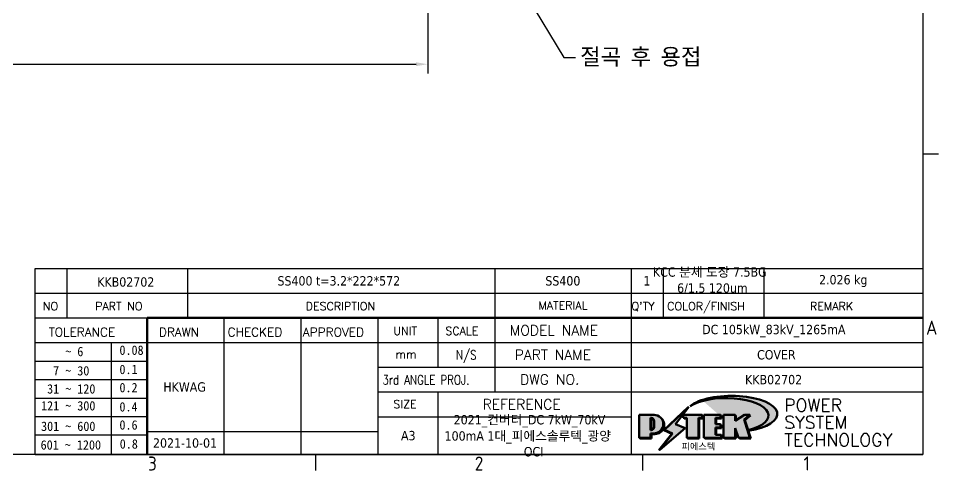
# Model space of a CAD drawing. Header units: millimetres. Extents: x 0 to 840, y 0 to 594.
# Drawn here: x 432.9 to 826.8, y 13.1 to 206.5 of the extents above; entities that cross this region are included whole.
import ezdxf
from ezdxf.enums import TextEntityAlignment as Align

# ---------------------------------------------------------------- set-up
doc = ezdxf.new("R2010")
doc.units = ezdxf.units.MM
doc.header["$LTSCALE"] = 2
doc.layers.get('0').update_dxf_attribs({"color": 3, "lineweight": 25})
for name, color, linetype, lineweight in [('경계(ISO)', 7, 'Continuous', 25), ('기호(ISO)', 5, 'Continuous', 25), ('제목(ISO)', 5, 'Continuous', 50), ('치수(ISO)', 2, 'Continuous', 25), ('해치(ISO)', 7, 'Continuous', 18)]:
    doc.layers.add(name, color=color, linetype=linetype, lineweight=lineweight)
doc.styles.add('HAN_291', font='')
doc.styles.add('HAN_370', font='', dxfattribs={"width": 2})
doc.styles.add('RC_284', font='ROMANC.shx')
doc.styles.add('RC_287', font='ROMANC.shx')
doc.styles.add('RC_292', font='ROMANC.shx')
doc.styles.add('ROMANT_294', font='romant.shx')
doc.styles.add('문자 텍스트_M2B', font='isocp.shx')
doc.styles.add('치수 텍스트_PSTEK_POSCO', font='isocp.shx')
doc.styles.add('텍스트 스타일198', font='tahoma.ttf')
doc.styles.add('텍스트 스타일333', font='ROMANC.shx', dxfattribs={"width": 0.800000011920929})
doc.styles.get('HAN_291').set_extended_font_data('GulimChe')
doc.styles.get('HAN_370').set_extended_font_data('GulimChe')
doc.dimstyles.new('치수_PSTEK_POSCO', dxfattribs={"dimscale": 2, "dimtxt": 3.5, "dimasz": 2.5, "dimexe": 2, "dimexo": 2.5, "dimgap": 1, "dimtad": 1, "dimrnd": 1e-08, "dimdsep": 46, "dimtxsty": '치수 텍스트_PSTEK_POSCO', "dimcen": 0.09, "dimdle": 10, "dimclrd": 7, "dimclre": 7, "dimclrt": 2, "dimadec": 1, "dimazin": 2, "dimtfac": 1, "dimtmove": 0, "dimatfit": 3, "dimfxl": 0, "dimtolj": 1, "dimlwd": -1, "dimlwe": -1, "dimarcsym": 0})
doc.dimstyles.new('치수_PSTEK_POSCO$7', dxfattribs={"dimscale": 2, "dimtxt": 3.5, "dimasz": 2.5, "dimexe": 2, "dimexo": 2.5, "dimgap": 1, "dimtad": 1, "dimrnd": 1e-08, "dimdsep": 46, "dimtxsty": '치수 텍스트_PSTEK_POSCO', "dimcen": 0.09, "dimdle": 10, "dimclrd": 7, "dimclre": 7, "dimclrt": 2, "dimadec": 1, "dimazin": 2, "dimtfac": 1, "dimtmove": 0, "dimatfit": 3, "dimfxl": 0, "dimtolj": 1, "dimlwd": -1, "dimlwe": -1, "dimarcsym": 0})

# ---------------------------------------------------------------- blocks, each defined once
blk = doc.blocks.new('경계 Default Border')
at = {"layer": '경계(ISO)'}
for p, q in [((410, 74.25000190734863), (413.4000015258789, 74.25000190734863)), ((280, 10), (280, 6.599999666213989)), ((350, 10), (350, 6.599999666213989))]:
    blk.add_line(p, q, dxfattribs=at)
at = {"layer": '경계(ISO)', "flags": 128}
blk.add_lwpolyline([(10, 10), (10, 287.0000076293945), (410, 287.0000076293945), (410, 10), (10, 10)], dxfattribs=at)
at = {"layer": '경계(ISO)', "color": 2, "char_height": 3.00000011920929, "attachment_point": 7, "style": '문자 텍스트_M2B'}
for s, insert in [('A', (410.7144008173592, 35.61784856929444)), ('3', (244.1685395229535, 6.57139439638704)), ('2', (314.127739416884, 6.57139439638704)), ('1', (384.4860661041481, 6.59999988079071))]:
    blk.add_mtext(s, dxfattribs=dict(at, insert=insert))
blk = doc.blocks.new('제목 블록 PSTEK')
for color, points in [(252, [(317.2195697678507, 17.0593801673321), (322.0326348870767, 21.62682475217465), (322.2781991042243, 21.94392121864296), (317.0471853425802, 16.97985676345368), (318.7512090904202, 16.1899260703855), (316.0018030350395, 12.71868385740789), (316.3356552234328, 13.00206718743325), (318.9235935156908, 16.2694494742633)]), (5, [(321.6183518841322, 17.4193704504104), (319.5281351041078, 18.24969419629727), (322.4505835294948, 22.02344462252142), (317.2195697678507, 17.0593801673321), (318.9235935156908, 16.2694494742633), (316.1741874603099, 12.79820726128571)]), (1, [(324.4839107253602, 19.60711530335299), (325.2419748254881, 19.60711530335299), (325.2419748254881, 20.25857663940324), (321.2266040451076, 20.25857663940324), (321.2266040451076, 19.60711530335299), (321.9846681452406, 19.60711530335299), (321.9846681452406, 15.3430047401139), (324.4839107253602, 15.3430047401139)]), (252, [(324.6615819988275, 19.45905590879572), (325.4196460989604, 19.45905590879572), (325.4196460989604, 20.11051724484596), (325.2419748254881, 20.11051724484596), (325.2419748254881, 19.60711530335299), (324.4839107253602, 19.60711530335299), (324.4839107253602, 15.3430047401139), (322.1623394187076, 15.3430047401139), (322.1623394187076, 15.19494534555726), (324.6615819988275, 15.19494534555726)]), (1, [(329.2277337269622, 20.25857663940324), (325.65654113025, 20.25857663940324), (325.65654113025, 15.3430047401139), (329.3580259941756, 15.3430047401139), (329.3580259941756, 15.9944660761648), (328.1137701654877, 15.9944660761648), (328.1137701654877, 17.56360607323003), (329.2277337269622, 17.56360607323003), (329.2277337269622, 18.25543873810179), (328.1137701654877, 18.25543873810179), (328.1137701654877, 19.60711530335299), (329.2277337269622, 19.60711530335299)]), (252, [(328.2914414389548, 19.45905590879572), (329.4054050004294, 19.45905590879572), (329.4054050004294, 20.11051724484596), (329.2277337269622, 20.11051724484596), (329.2277337269622, 19.60711530335299), (328.1137701654877, 19.60711530335299), (328.1137701654877, 18.25543873810179), (328.2914414389548, 18.25543873810179)]), (1, [(332.3312149849806, 20.25857663940324), (329.8592894925411, 20.25857663940324), (329.8592894925411, 15.3430047401139), (332.3312149849806, 15.3430047401139), (332.3312149849806, 17.4318630164523), (333.0701931098801, 15.3430047401139), (335.4855464857051, 15.3430047401139), (334.2514536401189, 19.30614745124769), (335.4379594596742, 20.25857663940324), (334.3071782107978, 20.25857663940324), (332.3312149849806, 18.99741471888304)]), (252, [(332.5088862584528, 20.1105172448466), (332.3312149849806, 20.1105172448466), (332.3312149849806, 18.99741471888368), (332.5088862584528, 19.11081371413894)]), (252, [(335.6156307331414, 20.11051724484596), (335.2535118015555, 20.11051724484596), (334.2514536401189, 19.30614745124769), (335.4855464857051, 15.3430047401139), (333.1954852176545, 15.3430047401139), (333.2478643833523, 15.19494534555726), (335.6632177591723, 15.19494534555726), (334.4291249135862, 19.15808805669106)]), (252, [(321.9846681452406, 19.60711530335299), (321.4042753185749, 19.60711530335299), (321.4042753185749, 19.45905590879572), (321.9846681452406, 19.45905590879572)]), (252, [(328.2914414389548, 17.41554667867274), (329.4054050004294, 17.41554667867274), (329.4054050004294, 18.10737934354514), (329.2277337269622, 18.10737934354514), (329.2277337269622, 17.56360607323003), (328.1137701654877, 17.56360607323003), (328.1137701654877, 15.9944660761648), (328.2914414389548, 15.9944660761648)]), (252, [(329.5356972676428, 15.8464066816075), (329.3580259941756, 15.8464066816075), (329.3580259941756, 15.3430047401139), (325.8342124037171, 15.3430047401139), (325.8342124037171, 15.19494534555726), (329.5356972676428, 15.19494534555726)]), (252, [(332.5088862584528, 16.92964231796647), (332.3312149849806, 17.43186301645164), (332.3312149849806, 15.3430047401139), (330.0369607660135, 15.3430047401139), (330.0369607660135, 15.19494534555726), (332.5088862584528, 15.19494534555726)])]:
    blk.add_hatch(color=color).paths.add_polyline_path(points)
h = blk.add_hatch(color=1)
edge = h.paths.add_edge_path(flags=0)
edge.add_line((314.2242174273352, 19.60711530335299), (314.2242174273352, 17.00126995915134))
edge.add_line((314.2242174273352, 17.00126995915134), (314.3485873187598, 17.00126995915134))
edge.add_arc((314.3485873187598, 17.6527312952023), 0.6514613360509371, 270, 360)
edge.add_line((315.0000486548106, 17.6527312952023), (315.0000486548106, 18.95565396730211))
edge.add_arc((314.3485873187598, 18.95565396730212), 0.6514613360508712, 0, 90)
edge.add_line((314.3485873187598, 19.60711530335299), (314.2242174273352, 19.60711530335299))
edge = h.paths.add_edge_path()
edge.add_arc((314.9847713324306, 18.28938669179658), 1.969189947606664, 269.9999999999959, 450)
edge.add_line((314.9847713324306, 20.25857663940318), (311.7664314776902, 20.25857663940324))
edge.add_line((311.7664314776902, 20.25857663940324), (311.7664314776902, 15.3430047401139))
edge.add_line((311.7664314776902, 15.3430047401139), (314.2242174273352, 15.3430047401139))
edge.add_line((314.2242174273352, 15.3430047401139), (314.2242174273352, 16.32019674418991))
edge.add_line((314.2242174273352, 16.32019674418991), (314.9847713324307, 16.32019674418991))
h = blk.add_hatch(color=252)
edge = h.paths.add_edge_path()
edge.add_arc((314.9847713324309, 18.28938669179657), 1.969189947606666, 270, 406.8278729790604)
edge.add_arc((315.1624426058984, 18.1413272972396), 1.969189947606962, -90, 53.560984836317004, ccw=False)
edge.add_line((315.1624426058984, 16.17213734963263), (314.4018887008024, 16.17213734963263))
edge.add_line((314.4018887008024, 16.17213734963263), (314.4018887008024, 15.19494534555726))
edge.add_line((314.4018887008024, 15.19494534555726), (311.9441027511573, 15.19494534555726))
edge.add_line((311.9441027511573, 15.19494534555726), (311.9441027511573, 15.3430047401139))
edge.add_line((311.9441027511573, 15.3430047401139), (314.2242174273352, 15.3430047401139))
edge.add_line((314.2242174273352, 15.3430047401139), (314.2242174273352, 16.32019674418991))
edge.add_line((314.2242174273352, 16.32019674418991), (314.9847713324309, 16.32019674418991))
h = blk.add_hatch(color=252)
edge = h.paths.add_edge_path()
edge.add_line((314.4018887008024, 19.45905590879572), (314.5262585922315, 19.45905590879572))
edge.add_arc((314.5262585922314, 18.80759457274939), 0.6514613360463194, 60.4189348879147, 90.00000000000318, ccw=False)
edge.add_arc((314.3485873187602, 18.95565396730057), 0.6514613360524251, 39.96992292766206, 90.00000000009999)
edge.add_line((314.3485873187591, 19.60711530335307), (314.2242174273352, 19.60711530335298))
edge.add_line((314.2242174273352, 19.60711530335299), (314.2242174273352, 17.00126995915134))
edge.add_line((314.2242174273352, 17.00126995915134), (314.3485873187591, 17.00126995915134))
edge.add_arc((314.3485873187568, 17.652731295233), 0.6514613360816299, 270.0000000002, 274.6930825552478)
edge.add_line((314.4018887008024, 17.0034541317032), (314.4018887008024, 19.45905590879572))
at = {"layer": '해치(ISO)', "true_color": 0x27d1fc}
h = blk.add_hatch(color=140, dxfattribs=at)
edge = h.paths.add_edge_path()
edge.add_ellipse((330.3660919371412, 20.15576403068321), major_axis=(9.100907360794343, 0), ratio=0.4069904968023172, start_angle=301.3098473703837, end_angle=507.7436900681698)
edge.add_ellipse((331.5340919371412, 20.4634168429492), major_axis=(-9.82350664112931, 0), ratio=0.3942600559756514, start_angle=111.51207141178469, end_angle=334.47025347086895, ccw=False)
edge.add_line((335.1363447531188, 16.8601935978785), (335.0955236905705, 16.99119398620872))
at = {"color": 180}
for p, q in [((182.475792979055, 11.79100474011392), (182.4757929790549, 51.56524660363496)), ((182.4757929790549, 51.56524660363496), (372.4757929537551, 51.56524660363496)), ((189.2651435055721, 51.56524660363496), (189.2651435055722, 41.00524660363494)), ((215.2152739891528, 41.00524660363494), (215.2152739891528, 51.56524660363496)), ((280.8758854511282, 51.56524660363496), (280.8758854511282, 41.00524660363494)), ((310.0881549537552, 51.56524660363496), (310.0881549537553, 41.00524660363494)), ((316.9044520275131, 51.56524660363496), (316.9044520275127, 41.00524660363494)), ((338.4566026226726, 51.56524660363496), (338.4566026226727, 41.00524660363494)), ((372.4757929537551, 51.56524660363496), (372.4757929537551, 11.79100474011389)), ((182.475792979055, 46.2852466036349), (372.4757929537551, 46.28524660363492)), ((182.475792979055, 41.00524660363493), (206.451475290024, 41.00524660363493)), ((222.9401812389276, 11.79100474011392), (222.9401812389276, 41.00524660363494)), ((239.4288871878316, 11.79100474011392), (239.4288871878316, 41.00524660363494)), ((255.9175931367356, 11.79100474011392), (255.9175931367356, 41.00524660363494)), ((268.6918866058747, 41.00524660363494), (268.6918866058747, 30.44524660363498)), ((280.8758854511282, 41.00524660363494), (280.8758854511282, 25.16524660363502)), ((310.088154953755, 41.00524660363494), (310.088154953755, 11.79100474011392)), ((182.475792979055, 35.72524660363497), (206.451475290024, 35.72524660363497)), ((198.8621818849491, 12.02524660363491), (198.8621818849491, 35.72524660363497)), ((206.451475290024, 35.72524660363497), (372.4757929537551, 35.72524660363497)), ((182.475792979055, 31.77524660363492), (206.451475290024, 31.77524660363492)), ((255.917593136736, 30.44524660363498), (372.4757929537552, 30.44524660363501)), ((182.475792979055, 27.82524660363487), (206.451475290024, 27.82524660363487)), ((182.475792979055, 23.87524660363505), (206.451475290024, 23.87524660363505)), ((255.9175931367359, 25.16524660363502), (372.4757929537552, 25.165246603635)), ((268.6918866058744, 25.16524660363502), (268.6918866058744, 11.79100474011392)), ((182.475792979055, 19.92524660363478), (206.451475290024, 19.92524660363478)), ((255.9175931367359, 19.88524660363481), (310.0881549537553, 19.88524660363481)), ((182.475792979055, 15.97524660363496), (206.451475290024, 15.97524660363496)), ((206.451475290024, 16.74100474011396), (255.9175931367359, 16.74100474011396)), ((182.475792979055, 11.79100474011392), (372.4757929537551, 11.79100474011389))]:
    blk.add_line(p, q, dxfattribs=at)
at = {"color": 7, "lineweight": 50}
for p, q in [((206.4514752900237, 11.79100474011392), (206.4514752900237, 41.00524660363494)), ((206.451475290024, 41.00524660363494), (372.4757929537551, 41.00524660363496))]:
    blk.add_line(p, q, dxfattribs=at)
at = {"color": 7}
for p, q in [((322.2781991042243, 21.94392121864296), (317.0471853425802, 16.97985676345368)), ((322.4505835294948, 22.02344462252142), (317.2195697678507, 17.0593801673321)), ((319.5281351041078, 18.24969419629727), (322.4505835294948, 22.02344462252142)), ((322.0326348870767, 21.62682475217465), (322.2781991042243, 21.94392121864296)), ((311.7664314776902, 20.25900474011391), (311.7664314776902, 15.34300474011391)), ((314.9847713324309, 20.25857663940324), (311.7664314776902, 20.25857663940324)), ((314.9847713324309, 20.25857663940324), (311.7664314776902, 20.25857663940324)), ((311.7664314776902, 20.25857663940324), (311.7664314776902, 15.3430047401139)), ((317.2195697678507, 17.0593801673321), (322.0326348870767, 21.62682475217465)), ((325.2419748254881, 20.25857663940324), (321.2266040451076, 20.25857663940324)), ((321.2266040451076, 20.25857663940324), (321.2266040451076, 19.60711530335299)), ((325.2419748254881, 20.25857663940324), (321.2266040451076, 20.25857663940324)), ((321.2266040451076, 20.25857663940324), (321.2266040451076, 19.60711530335299)), ((325.2419748254881, 19.60711530335299), (325.2419748254881, 20.25857663940324)), ((325.2419748254881, 19.60711530335299), (325.2419748254881, 20.25857663940324)), ((325.4196460989604, 20.11051724484596), (325.2419748254881, 20.11051724484596)), ((325.2419748254881, 20.11051724484596), (325.2419748254881, 19.60711530335299)), ((325.4196460989604, 19.45905590879572), (325.4196460989604, 20.11051724484596)), ((329.2277337269622, 20.25857663940324), (325.65654113025, 20.25857663940324)), ((325.65654113025, 20.25857663940324), (325.65654113025, 15.3430047401139)), ((325.65654113025, 20.25857663940324), (325.65654113025, 15.3430047401139)), ((329.2277337269622, 20.25857663940324), (325.65654113025, 20.25857663940324)), ((329.2277337269622, 19.60711530335299), (329.2277337269622, 20.25857663940324)), ((329.2277337269622, 19.60711530335299), (329.2277337269622, 20.25857663940324)), ((329.4054050004294, 20.11051724484596), (329.2277337269622, 20.11051724484596)), ((329.2277337269622, 20.11051724484596), (329.2277337269622, 19.60711530335299)), ((329.4054050004294, 19.45905590879572), (329.4054050004294, 20.11051724484596)), ((332.3312149849806, 20.25857663940324), (329.8592894925411, 20.25857663940324)), ((329.8592894925411, 20.25857663940324), (329.8592894925411, 15.3430047401139)), ((329.8592894925411, 20.25857663940324), (329.8592894925411, 15.3430047401139)), ((332.3312149849806, 20.25857663940324), (329.8592894925411, 20.25857663940324)), ((334.3071782107978, 20.25857663940324), (332.3312149849806, 18.99741471888304)), ((332.3312149849806, 18.99741471888304), (332.3312149849806, 20.25857663940324)), ((334.3071782107978, 20.25857663940324), (332.3312149849806, 18.99741471888304)), ((332.3312149849806, 18.99741471888304), (332.3312149849806, 20.25857663940324)), ((332.5088862584528, 20.1105172448466), (332.3312149849806, 20.1105172448466)), ((332.3312149849806, 20.1105172448466), (332.3312149849806, 18.99741471888368)), ((332.5088862584528, 19.11081371413894), (332.5088862584528, 20.1105172448466)), ((334.2514536401189, 19.30614745124769), (335.4379594596742, 20.25857663940324)), ((334.2514536401189, 19.30614745124769), (335.4379594596742, 20.25857663940324)), ((335.2535118015555, 20.11051724484596), (334.2514536401189, 19.30614745124769)), ((335.4379594596742, 20.25857663940324), (334.3071782107978, 20.25857663940324)), ((335.4379594596742, 20.25857663940324), (334.3071782107978, 20.25857663940324)), ((334.4291249135862, 19.15808805669104), (335.6156307331414, 20.11051724484596)), ((335.6156307331414, 20.11051724484596), (335.2535118015555, 20.11051724484596)), ((314.2242174273352, 17.00126995915134), (314.2242174273352, 19.60711530335299)), ((314.2242174273352, 19.60711530335299), (314.3485873187591, 19.60711530335299)), ((314.3485873187591, 19.60711530335299), (314.2242174273352, 19.60711530335299)), ((314.2242174273352, 19.60711530335299), (314.2242174273352, 17.00126995915134)), ((314.2242174273352, 17.00126995915134), (314.2242174273352, 19.60711530335299)), ((314.2242174273352, 19.60711530335299), (314.3485873187591, 19.60711530335299)), ((314.4018887008024, 19.45905590879572), (314.5262585922314, 19.45905590879572)), ((314.4018887008024, 17.0034541317032), (314.4018887008024, 19.45905590879572)), ((315.0000486548106, 18.95565396730275), (315.0000486548106, 17.65273129520161)), ((315.0000486548106, 18.95565396730275), (315.0000486548106, 17.65273129520161)), ((321.6183518841322, 17.4193704504104), (319.5281351041078, 18.24969419629727)), ((321.2266040451076, 19.60711530335299), (321.9846681452406, 19.60711530335299)), ((321.2266040451076, 19.60711530335299), (321.9846681452406, 19.60711530335299)), ((321.4042753185749, 19.60711530335299), (321.4042753185749, 19.45905590879572)), ((321.9846681452406, 19.60711530335299), (321.4042753185749, 19.60711530335299)), ((321.4042753185749, 19.45905590879572), (321.9846681452406, 19.45905590879572)), ((321.9846681452406, 19.60711530335299), (321.9846681452406, 15.3430047401139)), ((321.9846681452406, 19.45905590879572), (321.9846681452406, 19.60711530335299)), ((321.9846681452406, 19.60711530335299), (321.9846681452406, 15.3430047401139)), ((324.4839107253602, 19.60711530335299), (325.2419748254881, 19.60711530335299)), ((324.4839107253602, 15.3430047401139), (324.4839107253602, 19.60711530335299)), ((325.2419748254881, 19.60711530335299), (324.4839107253602, 19.60711530335299)), ((324.4839107253602, 19.60711530335299), (324.4839107253602, 15.3430047401139)), ((324.4839107253602, 19.60711530335299), (325.2419748254881, 19.60711530335299)), ((324.4839107253602, 15.3430047401139), (324.4839107253602, 19.60711530335299)), ((324.6615819988275, 19.45905590879572), (325.4196460989604, 19.45905590879572)), ((324.6615819988275, 15.19494534555726), (324.6615819988275, 19.45905590879572)), ((328.1137701654877, 18.25543873810179), (328.1137701654877, 19.60711530335299)), ((328.1137701654877, 19.60711530335299), (329.2277337269622, 19.60711530335299)), ((329.2277337269622, 19.60711530335299), (328.1137701654877, 19.60711530335299)), ((328.1137701654877, 19.60711530335299), (328.1137701654877, 18.25543873810179)), ((328.1137701654877, 18.25543873810179), (328.1137701654877, 19.60711530335299)), ((328.1137701654877, 19.60711530335299), (329.2277337269622, 19.60711530335299)), ((329.2277337269622, 18.25543873810179), (328.1137701654877, 18.25543873810179)), ((328.1137701654877, 18.25543873810179), (328.2914414389548, 18.25543873810179)), ((329.2277337269622, 18.25543873810179), (328.1137701654877, 18.25543873810179)), ((328.2914414389548, 18.25543873810179), (328.2914414389548, 19.45905590879572)), ((328.2914414389548, 19.45905590879572), (329.4054050004294, 19.45905590879572)), ((329.2277337269622, 17.56360607323003), (329.2277337269622, 18.25543873810179)), ((329.2277337269622, 17.56360607323003), (329.2277337269622, 18.25543873810179)), ((329.4054050004294, 18.10737934354514), (329.2277337269622, 18.10737934354514)), ((329.2277337269622, 18.10737934354514), (329.2277337269622, 17.56360607323003)), ((329.4054050004294, 17.41554667867274), (329.4054050004294, 18.10737934354514)), ((332.3312149849806, 18.99741471888368), (332.5088862584528, 19.11081371413894)), ((335.4855464857051, 15.3430047401139), (334.2514536401189, 19.30614745124769)), ((334.2514536401189, 19.30614745124769), (335.4855464857051, 15.3430047401139)), ((335.4855464857051, 15.3430047401139), (334.2514536401189, 19.30614745124769)), ((335.6632177591723, 15.19494534555726), (334.4291249135862, 19.15808805669104)), ((314.3485873187591, 17.00126995915134), (314.2242174273352, 17.00126995915134)), ((314.2242174273352, 17.00126995915134), (314.3485873187591, 17.00126995915134)), ((314.3485873187591, 17.00126995915134), (314.2242174273352, 17.00126995915134)), ((314.2242174273352, 16.32019674418991), (314.9847713324309, 16.32019674418991)), ((314.2242174273352, 15.3430047401139), (314.2242174273352, 16.32019674418991)), ((314.9847713324309, 16.32019674418991), (314.2242174273352, 16.32019674418991)), ((314.2242174273352, 16.32019674418991), (314.2242174273352, 15.3430047401139)), ((314.2242174273352, 16.32019674418991), (314.9847713324309, 16.32019674418991)), ((314.2242174273352, 15.3430047401139), (314.2242174273352, 16.32019674418991)), ((314.4018887008024, 16.17213734963263), (315.162442605898, 16.17213734963263)), ((314.4018887008024, 15.19494534555726), (314.4018887008024, 16.17213734963263)), ((318.7512090904202, 16.1899260703855), (316.0018030350395, 12.71868385740789)), ((316.1741874603099, 12.79820726128571), (321.6183518841322, 17.4193704504104)), ((318.9235935156908, 16.2694494742633), (316.1741874603099, 12.79820726128571)), ((316.3356552234328, 13.00206718743325), (318.9235935156908, 16.2694494742633)), ((317.0471853425802, 16.97985676345368), (318.7512090904202, 16.1899260703855)), ((318.9235935156908, 16.2694494742633), (317.2195697678507, 17.0593801673321)), ((317.2195697678507, 17.0593801673321), (318.9235935156908, 16.2694494742633)), ((328.1137701654877, 17.56360607323003), (329.2277337269622, 17.56360607323003)), ((328.1137701654877, 15.9944660761648), (328.1137701654877, 17.56360607323003)), ((329.2277337269622, 17.56360607323003), (328.1137701654877, 17.56360607323003)), ((328.1137701654877, 17.56360607323003), (328.1137701654877, 15.9944660761648)), ((328.1137701654877, 17.56360607323003), (329.2277337269622, 17.56360607323003)), ((328.1137701654877, 15.9944660761648), (328.1137701654877, 17.56360607323003)), ((329.3580259941756, 15.9944660761648), (328.1137701654877, 15.9944660761648)), ((328.1137701654877, 15.9944660761648), (328.2914414389548, 15.9944660761648)), ((329.3580259941756, 15.9944660761648), (328.1137701654877, 15.9944660761648)), ((328.2914414389548, 15.9944660761648), (328.2914414389548, 17.41554667867274)), ((328.2914414389548, 17.41554667867274), (329.4054050004294, 17.41554667867274)), ((329.3580259941756, 15.3430047401139), (329.3580259941756, 15.9944660761648)), ((329.3580259941756, 15.3430047401139), (329.3580259941756, 15.9944660761648)), ((329.5356972676428, 15.8464066816075), (329.3580259941756, 15.8464066816075)), ((329.3580259941756, 15.8464066816075), (329.3580259941756, 15.3430047401139)), ((329.5356972676428, 15.19494534555726), (329.5356972676428, 15.8464066816075)), ((332.3312149849806, 17.4318630164523), (333.0701931098801, 15.3430047401139)), ((332.3312149849806, 15.3430047401139), (332.3312149849806, 17.4318630164523)), ((332.5088862584528, 16.92964231796647), (332.3312149849806, 17.43186301645164)), ((332.3312149849806, 17.43186301645164), (332.3312149849806, 15.3430047401139)), ((332.3312149849806, 17.4318630164523), (333.0701931098801, 15.3430047401139)), ((332.3312149849806, 15.3430047401139), (332.3312149849806, 17.4318630164523)), ((332.5088862584528, 15.19494534555726), (332.5088862584528, 16.92964231796647)), ((345.0447381189468, 17.50375595811051), (344.9867755289346, 17.689895936919)), ((311.7664314776902, 15.3430047401139), (314.2242174273352, 15.3430047401139)), ((311.7664314776902, 15.3430047401139), (314.2242174273352, 15.3430047401139)), ((314.2242174273352, 15.3430047401139), (311.9441027511573, 15.3430047401139)), ((311.9441027511573, 15.3430047401139), (311.9441027511573, 15.19494534555726)), ((311.9441027511573, 15.19494534555726), (314.4018887008024, 15.19494534555726)), ((321.9846681452406, 15.3430047401139), (324.4839107253602, 15.3430047401139)), ((321.9846681452406, 15.3430047401139), (324.4839107253602, 15.3430047401139)), ((324.4839107253602, 15.3430047401139), (322.1623394187076, 15.3430047401139)), ((322.1623394187076, 15.3430047401139), (322.1623394187076, 15.19494534555726)), ((322.1623394187076, 15.19494534555726), (324.6615819988275, 15.19494534555726)), ((325.65654113025, 15.3430047401139), (329.3580259941756, 15.3430047401139)), ((325.65654113025, 15.3430047401139), (329.3580259941756, 15.3430047401139)), ((329.3580259941756, 15.3430047401139), (325.8342124037171, 15.3430047401139)), ((325.8342124037171, 15.3430047401139), (325.8342124037171, 15.19494534555726)), ((325.8342124037171, 15.19494534555726), (329.5356972676428, 15.19494534555726)), ((329.8592894925411, 15.3430047401139), (332.3312149849806, 15.3430047401139)), ((329.8592894925411, 15.3430047401139), (332.3312149849806, 15.3430047401139)), ((332.3312149849806, 15.3430047401139), (330.0369607660135, 15.3430047401139)), ((330.0369607660135, 15.3430047401139), (330.0369607660135, 15.19494534555726)), ((330.0369607660135, 15.19494534555726), (332.5088862584528, 15.19494534555726)), ((333.0701931098801, 15.3430047401139), (335.4855464857051, 15.3430047401139)), ((333.0701931098801, 15.3430047401139), (335.4855464857051, 15.3430047401139)), ((335.4855464857051, 15.3430047401139), (333.1954852176545, 15.3430047401139)), ((333.1954852176545, 15.3430047401139), (333.2478643833523, 15.19494534555726)), ((333.2478643833523, 15.19494534555726), (335.6632177591723, 15.19494534555726)), ((316.0018030350395, 12.71868385740789), (316.3356552234328, 13.00206718743325))]:
    blk.add_line(p, q, dxfattribs=at)
at = {"color": 5}
for p, q in [((322.4505835294948, 22.02344462252142), (317.2195697678507, 17.0593801673321)), ((319.5281351041078, 18.24969419629727), (322.4505835294948, 22.02344462252142)), ((321.6183518841322, 17.4193704504104), (319.5281351041078, 18.24969419629727)), ((316.1741874603099, 12.79820726128571), (321.6183518841322, 17.4193704504104)), ((318.9235935156908, 16.2694494742633), (316.1741874603099, 12.79820726128571)), ((317.2195697678507, 17.0593801673321), (318.9235935156908, 16.2694494742633))]:
    blk.add_line(p, q, dxfattribs=at)
at = {"color": 1}
for p, q in [((314.9847713324309, 20.25857663940324), (311.7664314776902, 20.25857663940324)), ((311.7664314776902, 20.25857663940324), (311.7664314776902, 15.3430047401139)), ((325.2419748254881, 20.25857663940324), (321.2266040451076, 20.25857663940324)), ((321.2266040451076, 20.25857663940324), (321.2266040451076, 19.60711530335299)), ((325.2419748254881, 19.60711530335299), (325.2419748254881, 20.25857663940324)), ((329.2277337269622, 20.25857663940324), (325.65654113025, 20.25857663940324)), ((325.65654113025, 20.25857663940324), (325.65654113025, 15.3430047401139)), ((329.2277337269622, 19.60711530335299), (329.2277337269622, 20.25857663940324)), ((332.3312149849806, 20.25857663940324), (329.8592894925411, 20.25857663940324)), ((329.8592894925411, 20.25857663940324), (329.8592894925411, 15.3430047401139)), ((334.3071782107978, 20.25857663940324), (332.3312149849806, 18.99741471888304)), ((332.3312149849806, 18.99741471888304), (332.3312149849806, 20.25857663940324)), ((334.2514536401189, 19.30614745124769), (335.4379594596742, 20.25857663940324)), ((335.4379594596742, 20.25857663940324), (334.3071782107978, 20.25857663940324)), ((314.2242174273352, 17.00126995915134), (314.2242174273352, 19.60711530335299)), ((314.2242174273352, 19.60711530335299), (314.3485873187591, 19.60711530335299)), ((315.0000486548106, 18.95565396730275), (315.0000486548106, 17.65273129520161)), ((321.2266040451076, 19.60711530335299), (321.9846681452406, 19.60711530335299)), ((321.9846681452406, 19.60711530335299), (321.9846681452406, 15.3430047401139)), ((324.4839107253602, 19.60711530335299), (325.2419748254881, 19.60711530335299)), ((324.4839107253602, 15.3430047401139), (324.4839107253602, 19.60711530335299)), ((328.1137701654877, 18.25543873810179), (328.1137701654877, 19.60711530335299)), ((328.1137701654877, 19.60711530335299), (329.2277337269622, 19.60711530335299)), ((329.2277337269622, 18.25543873810179), (328.1137701654877, 18.25543873810179)), ((329.2277337269622, 17.56360607323003), (329.2277337269622, 18.25543873810179)), ((335.4855464857051, 15.3430047401139), (334.2514536401189, 19.30614745124769)), ((314.3485873187591, 17.00126995915134), (314.2242174273352, 17.00126995915134)), ((314.2242174273352, 16.32019674418991), (314.9847713324309, 16.32019674418991)), ((314.2242174273352, 15.3430047401139), (314.2242174273352, 16.32019674418991)), ((328.1137701654877, 17.56360607323003), (329.2277337269622, 17.56360607323003)), ((328.1137701654877, 15.9944660761648), (328.1137701654877, 17.56360607323003)), ((329.3580259941756, 15.9944660761648), (328.1137701654877, 15.9944660761648)), ((329.3580259941756, 15.3430047401139), (329.3580259941756, 15.9944660761648)), ((332.3312149849806, 17.4318630164523), (333.0701931098801, 15.3430047401139)), ((332.3312149849806, 15.3430047401139), (332.3312149849806, 17.4318630164523)), ((311.7664314776902, 15.3430047401139), (314.2242174273352, 15.3430047401139)), ((321.9846681452406, 15.3430047401139), (324.4839107253602, 15.3430047401139)), ((325.65654113025, 15.3430047401139), (329.3580259941756, 15.3430047401139)), ((329.8592894925411, 15.3430047401139), (332.3312149849806, 15.3430047401139)), ((333.0701931098801, 15.3430047401139), (335.4855464857051, 15.3430047401139))]:
    blk.add_line(p, q, dxfattribs=at)
at = {"color": 7}
for centre, radius, start, end in [((314.9847713324309, 18.28938669179658), 1.969189947606665, 270, 90), ((314.9847713324309, 18.28938669179658), 1.969189947606665, 270, 90), ((314.9847713324307, 18.2893866917965), 1.969189947606594, 270, 46.82787297909833), ((315.1624426058984, 18.1413272972396), 1.969189947606961, 270, 53.56098483636067), ((314.3485873187598, 18.95565396730211), 0.6514613360508712, 0, 90), ((314.3485873187602, 18.95565396730057), 0.6514613360524251, 39.96992292766117, 90), ((314.3485873187598, 18.95565396730212), 0.6514613360508712, 0, 90), ((314.5262585922314, 18.80759457274939), 0.6514613360463193, 60.41893488791137, 90), ((314.3485873187597, 17.65273129520228), 0.6514613360509381, 270, 0), ((314.3485873187598, 17.6527312952023), 0.6514613360509381, 270, 0), ((314.3485873187568, 17.652731295233), 0.6514613360816299, 270, 274.6930825552478)]:
    blk.add_arc(centre, radius, start, end, dxfattribs=at)
at = {"color": 1}
for centre, radius, start, end in [((314.9847713324309, 18.28938669179657), 1.969189947606665, 270, 90), ((314.3485873187598, 18.95565396730211), 0.6514613360508712, 0, 90), ((314.3485873187598, 17.6527312952023), 0.6514613360509381, 270, 0)]:
    blk.add_arc(centre, radius, start, end, dxfattribs=at)
at = {"layer": '제목(ISO)', "lineweight": 18}
blk.add_line((182.475792979055, 35.72500474011393), (182.475792979055, 11.79100474011392), dxfattribs=at)
at = {"layer": '제목(ISO)'}
for p, q in [((322.2781991042243, 21.94392121864296), (317.0471853425802, 16.97985676345368)), ((322.4505835294948, 22.02344462252142), (317.2195697678507, 17.0593801673321)), ((319.5281351041078, 18.24969419629727), (322.4505835294948, 22.02344462252142)), ((322.0326348870767, 21.62682475217465), (322.2781991042243, 21.94392121864296)), ((314.9847713324306, 20.25857663940324), (311.7664314776902, 20.25857663940324)), ((311.7664314776902, 20.25857663940324), (311.7664314776902, 15.3430047401139)), ((317.2195697678507, 17.0593801673321), (322.0326348870767, 21.62682475217465)), ((325.2419748254881, 20.25857663940324), (321.2266040451076, 20.25857663940324)), ((321.2266040451076, 20.25857663940324), (321.2266040451076, 19.60711530335299)), ((325.2419748254881, 19.60711530335299), (325.2419748254881, 20.25857663940324)), ((325.4196460989604, 20.11051724484596), (325.2419748254881, 20.11051724484596)), ((325.2419748254881, 20.11051724484596), (325.2419748254881, 19.60711530335299)), ((325.4196460989604, 19.45905590879572), (325.4196460989604, 20.11051724484596)), ((329.2277337269622, 20.25857663940324), (325.65654113025, 20.25857663940324)), ((325.65654113025, 20.25857663940324), (325.65654113025, 15.3430047401139)), ((329.2277337269622, 19.60711530335299), (329.2277337269622, 20.25857663940324)), ((329.4054050004294, 20.11051724484596), (329.2277337269622, 20.11051724484596)), ((329.2277337269622, 20.11051724484596), (329.2277337269622, 19.60711530335299)), ((329.4054050004294, 19.45905590879572), (329.4054050004294, 20.11051724484596)), ((332.3312149849806, 20.25857663940324), (329.8592894925411, 20.25857663940324)), ((329.8592894925411, 20.25857663940324), (329.8592894925411, 15.3430047401139)), ((334.3071782107978, 20.25857663940324), (332.3312149849806, 18.99741471888304)), ((332.3312149849806, 18.99741471888304), (332.3312149849806, 20.25857663940324)), ((332.5088862584528, 20.1105172448466), (332.3312149849806, 20.1105172448466)), ((332.3312149849806, 20.1105172448466), (332.3312149849806, 18.99741471888368)), ((332.5088862584528, 19.11081371413894), (332.5088862584528, 20.1105172448466)), ((334.2514536401189, 19.30614745124769), (335.4379594596742, 20.25857663940324)), ((335.2535118015555, 20.11051724484596), (334.2514536401189, 19.30614745124769)), ((335.4379594596742, 20.25857663940324), (334.3071782107978, 20.25857663940324)), ((334.4291249135862, 19.15808805669106), (335.6156307331414, 20.11051724484596)), ((335.6156307331414, 20.11051724484596), (335.2535118015555, 20.11051724484596)), ((314.2242174273352, 17.00126995915134), (314.2242174273352, 19.60711530335299)), ((314.2242174273352, 19.60711530335299), (314.3485873187598, 19.60711530335299)), ((314.3485873187591, 19.60711530335299), (314.2242174273352, 19.60711530335299)), ((314.2242174273352, 19.60711530335299), (314.2242174273352, 17.00126995915134)), ((314.4018887008024, 19.45905590879572), (314.5262585922314, 19.45905590879572)), ((314.4018887008024, 17.0034541317032), (314.4018887008024, 19.45905590879572)), ((315.0000486548106, 18.95565396730211), (315.0000486548106, 17.6527312952023)), ((321.6183518841322, 17.4193704504104), (319.5281351041078, 18.24969419629727)), ((321.2266040451076, 19.60711530335299), (321.9846681452406, 19.60711530335299)), ((321.9846681452406, 19.60711530335299), (321.4042753185749, 19.60711530335299)), ((321.4042753185749, 19.60711530335299), (321.4042753185749, 19.45905590879572)), ((321.4042753185749, 19.45905590879572), (321.9846681452406, 19.45905590879572)), ((321.9846681452406, 19.60711530335299), (321.9846681452406, 15.3430047401139)), ((321.9846681452406, 19.45905590879572), (321.9846681452406, 19.60711530335299)), ((324.4839107253602, 19.60711530335299), (325.2419748254881, 19.60711530335299)), ((324.4839107253602, 15.3430047401139), (324.4839107253602, 19.60711530335299)), ((325.2419748254881, 19.60711530335299), (324.4839107253602, 19.60711530335299)), ((324.4839107253602, 19.60711530335299), (324.4839107253602, 15.3430047401139)), ((324.6615819988275, 19.45905590879572), (325.4196460989604, 19.45905590879572)), ((324.6615819988275, 15.19494534555726), (324.6615819988275, 19.45905590879572)), ((328.1137701654877, 18.25543873810179), (328.1137701654877, 19.60711530335299)), ((328.1137701654877, 19.60711530335299), (329.2277337269622, 19.60711530335299)), ((329.2277337269622, 19.60711530335299), (328.1137701654877, 19.60711530335299)), ((328.1137701654877, 19.60711530335299), (328.1137701654877, 18.25543873810179)), ((329.2277337269622, 18.25543873810179), (328.1137701654877, 18.25543873810179)), ((328.1137701654877, 18.25543873810179), (328.2914414389548, 18.25543873810179)), ((328.2914414389548, 19.45905590879572), (329.4054050004294, 19.45905590879572)), ((328.2914414389548, 18.25543873810179), (328.2914414389548, 19.45905590879572)), ((329.2277337269622, 17.56360607323003), (329.2277337269622, 18.25543873810179)), ((329.4054050004294, 18.10737934354514), (329.2277337269622, 18.10737934354514)), ((329.2277337269622, 18.10737934354514), (329.2277337269622, 17.56360607323003)), ((329.4054050004294, 17.41554667867274), (329.4054050004294, 18.10737934354514)), ((332.3312149849806, 18.99741471888368), (332.5088862584528, 19.11081371413894)), ((335.4855464857051, 15.3430047401139), (334.2514536401189, 19.30614745124769)), ((334.2514536401189, 19.30614745124769), (335.4855464857051, 15.3430047401139)), ((335.6632177591723, 15.19494534555726), (334.4291249135862, 19.15808805669106)), ((314.3485873187598, 17.00126995915134), (314.2242174273352, 17.00126995915134)), ((314.2242174273352, 17.00126995915134), (314.3485873187591, 17.00126995915134)), ((314.2242174273352, 15.3430047401139), (314.2242174273352, 16.32019674418991)), ((314.2242174273352, 16.32019674418991), (314.9847713324307, 16.32019674418991)), ((314.9847713324309, 16.32019674418991), (314.2242174273352, 16.32019674418991)), ((314.2242174273352, 16.32019674418991), (314.2242174273352, 15.3430047401139)), ((314.4018887008024, 15.19494534555726), (314.4018887008024, 16.17213734963263)), ((314.4018887008024, 16.17213734963263), (315.1624426058984, 16.17213734963263)), ((318.7512090904202, 16.1899260703855), (316.0018030350395, 12.71868385740789)), ((316.1741874603099, 12.79820726128571), (321.6183518841322, 17.4193704504104)), ((318.9235935156908, 16.2694494742633), (316.1741874603099, 12.79820726128571)), ((316.3356552234328, 13.00206718743325), (318.9235935156908, 16.2694494742633)), ((317.0471853425802, 16.97985676345368), (318.7512090904202, 16.1899260703855)), ((317.2195697678507, 17.0593801673321), (318.9235935156908, 16.2694494742633)), ((318.9235935156908, 16.2694494742633), (317.2195697678507, 17.0593801673321)), ((328.1137701654877, 15.9944660761648), (328.1137701654877, 17.56360607323003)), ((328.1137701654877, 17.56360607323003), (329.2277337269622, 17.56360607323003)), ((329.2277337269622, 17.56360607323003), (328.1137701654877, 17.56360607323003)), ((328.1137701654877, 17.56360607323003), (328.1137701654877, 15.9944660761648)), ((329.3580259941756, 15.9944660761648), (328.1137701654877, 15.9944660761648)), ((328.1137701654877, 15.9944660761648), (328.2914414389548, 15.9944660761648)), ((328.2914414389548, 17.41554667867274), (329.4054050004294, 17.41554667867274)), ((328.2914414389548, 15.9944660761648), (328.2914414389548, 17.41554667867274)), ((329.3580259941756, 15.3430047401139), (329.3580259941756, 15.9944660761648)), ((329.5356972676428, 15.8464066816075), (329.3580259941756, 15.8464066816075)), ((329.3580259941756, 15.8464066816075), (329.3580259941756, 15.3430047401139)), ((329.5356972676428, 15.19494534555726), (329.5356972676428, 15.8464066816075)), ((332.3312149849806, 15.3430047401139), (332.3312149849806, 17.4318630164523)), ((332.3312149849806, 17.4318630164523), (333.0701931098801, 15.3430047401139)), ((332.5088862584528, 16.92964231796647), (332.3312149849806, 17.43186301645164)), ((332.3312149849806, 17.43186301645164), (332.3312149849806, 15.3430047401139)), ((332.5088862584528, 15.19494534555726), (332.5088862584528, 16.92964231796647)), ((311.7664314776902, 15.3430047401139), (314.2242174273352, 15.3430047401139)), ((314.2242174273352, 15.3430047401139), (311.9441027511573, 15.3430047401139)), ((311.9441027511573, 15.3430047401139), (311.9441027511573, 15.19494534555726)), ((311.9441027511573, 15.19494534555726), (314.4018887008024, 15.19494534555726)), ((321.9846681452406, 15.3430047401139), (324.4839107253602, 15.3430047401139)), ((324.4839107253602, 15.3430047401139), (322.1623394187076, 15.3430047401139)), ((322.1623394187076, 15.3430047401139), (322.1623394187076, 15.19494534555726)), ((322.1623394187076, 15.19494534555726), (324.6615819988275, 15.19494534555726)), ((325.65654113025, 15.3430047401139), (329.3580259941756, 15.3430047401139)), ((329.3580259941756, 15.3430047401139), (325.8342124037171, 15.3430047401139)), ((325.8342124037171, 15.3430047401139), (325.8342124037171, 15.19494534555726)), ((325.8342124037171, 15.19494534555726), (329.5356972676428, 15.19494534555726)), ((329.8592894925411, 15.3430047401139), (332.3312149849806, 15.3430047401139)), ((332.3312149849806, 15.3430047401139), (330.0369607660135, 15.3430047401139)), ((330.0369607660135, 15.3430047401139), (330.0369607660135, 15.19494534555726)), ((330.0369607660135, 15.19494534555726), (332.5088862584528, 15.19494534555726)), ((333.0701931098801, 15.3430047401139), (335.4855464857051, 15.3430047401139)), ((335.4855464857051, 15.3430047401139), (333.1954852176545, 15.3430047401139)), ((333.1954852176545, 15.3430047401139), (333.2478643833523, 15.19494534555726)), ((333.2478643833523, 15.19494534555726), (335.6632177591723, 15.19494534555726)), ((316.0018030350395, 12.71868385740789), (316.3356552234328, 13.00206718743325))]:
    blk.add_line(p, q, dxfattribs=at)
at = {"layer": '제목(ISO)', "color": 4}
blk.add_line((335.1363447531188, 16.8601935978785), (335.0955236905705, 16.99119398620872), dxfattribs=at)
at = {"layer": '제목(ISO)'}
for centre, radius, start, end in [((314.9847713324306, 18.28938669179658), 1.969189947606664, 46.82787297909431, 90), ((314.9847713324307, 18.2893866917965), 1.969189947606594, 270, 46.82787297909833), ((314.9847713324309, 18.28938669179657), 1.969189947606666, 270, 46.8278729790603), ((315.1624426058984, 18.1413272972396), 1.969189947606962, 270, 53.56098483631701), ((314.3485873187598, 18.95565396730212), 0.6514613360508712, 0, 90), ((314.3485873187602, 18.95565396730057), 0.6514613360524251, 39.96992292766117, 90), ((314.5262585922314, 18.80759457274939), 0.6514613360463193, 60.41893488791137, 90), ((314.3485873187598, 17.6527312952023), 0.6514613360509371, 270, 0), ((314.3485873187568, 17.652731295233), 0.6514613360816299, 270, 274.6930825552478)]:
    blk.add_arc(centre, radius, start, end, dxfattribs=at)
at = {"layer": '제목(ISO)', "color": 4}
for centre, major_axis, ratio, start_param, end_param in [((331.5340919371412, 20.4634168429492), (9.82350664112931, 0), 0.3942600559756514, 5.087845455444478, 8.97919982663645), ((330.3660919371412, 20.15576403068321), (9.100907360794343, 0), 0.4069904968023172, 5.258848905294775, 8.861799147915196)]:
    blk.add_ellipse(centre, major_axis=major_axis, ratio=ratio, start_param=start_param, end_param=end_param, dxfattribs=at)
at = {"color": 2}
for s, height, style, p in [('NO', 1.742399930953979, 'RC_284', (184.135398793432, 42.62317362549192)), ('PART NO', 1.742399930953979, 'RC_284', (195.3359407378685, 42.62317362549192)), ('DESCRIPTION', 1.742399930953979, 'RC_284', (240.4025565652523, 42.62317362549192)), ("Q'TY", 1.742399930953979, 'RC_284', (310.1440786515383, 42.62317362549192)), ('COLOR/FINISH', 1.742399930953979, 'RC_284', (317.7725341324144, 42.62317362549192)), ('REMARK', 1.742399930953979, 'RC_284', (348.346649953877, 42.62317362549192)), ('MODEL NAME', 2.178000062704086, 'RC_292', (284.096330289083, 37.25462520371384)), (' TOLERANCE', 1.899999976158142, 'RC_287', (184.0872874387979, 37.00893196870329)), ('DRAWN', 1.899999976158142, 'RC_287', (208.9766620976279, 37.00893196870329)), ('CHECKED', 1.899999976158142, 'RC_287', (223.6856844514997, 37.00893196870329)), ('APPROVED', 1.899999976158142, 'RC_287', (239.7795453577791, 37.00893196870329)), ('UNIT', 1.742399930953979, 'RC_284', (259.1652673287452, 37.34317362549218)), ('SCALE', 1.742399930953979, 'RC_284', (270.2934779252897, 37.34317362549218)), ('    ~ 6', 2.000000029802322, 'HAN_291', (183.7721304966814, 32.8176515608431)), ('0.08', 2.000000029802322, 'HAN_291', (200.5467345600617, 33.09873600004101)), ('mm', 1.742399930953979, 'RC_284', (259.6505418159997, 32.3543089683787)), ('PART NAME', 2.178000062704086, 'RC_292', (285.1416959765849, 32.03045329421792)), ('  7 ~ 30', 2.000000029802322, 'HAN_291', (183.7721304966814, 28.70538114822415)), ('0.1', 2.000000029802322, 'HAN_291', (200.5467345600617, 28.98646558742206)), (' DWG NO.', 2.178000062704086, 'RC_292', (284.8124284083233, 26.75045329421772)), (' 31 ~ 120', 2.000000029802322, 'HAN_291', (183.7721304966814, 24.82628181916237)), ('0.2', 2.000000029802322, 'HAN_291', (200.5467345600617, 25.10736625836028)), ('121 ~ 300', 2.000000029802322, 'HAN_291', (183.7721304966814, 21.21401206133254)), ('0.4', 2.000000029802322, 'HAN_291', (200.5467345600617, 20.99509650053045)), ('SIZE', 1.742399930953979, 'RC_284', (259.1652673287452, 21.69497768947366)), ('REFERENCE', 2.178000062704086, 'RC_292', (278.2741065029841, 21.43214925458022)), ('301 ~ 600', 2.000000029802322, 'HAN_291', (183.7721304966814, 16.83491273227077)), ('0.6', 2.000000029802322, 'HAN_291', (200.5467345600617, 17.11599717146868)), ('601 ~ 1200', 2.000000029802322, 'HAN_291', (183.6802025156883, 12.84759660881125)), ('0.8', 2.000000029802322, 'HAN_291', (200.6097246063884, 13.05732192299702))]:
    blk.add_text(s, height=height, dxfattribs=dict(at, style=style)).set_placement(p)
at = {"color": 2, "style": 'RC_284'}
blk.add_text('MATERIAL', height=1.742399930953979, dxfattribs=at).set_placement((295.4820202024417, 43.64524660363492), align=Align.MIDDLE_CENTER)
at = {"color": 7, "style": '텍스트 스타일333', "width": 0.7999999523162842}
blk.add_text('N/S', height=2.000000029802322, dxfattribs=at).set_placement((274.7838860285014, 33.08524660363496), align=Align.MIDDLE_CENTER)
at = {"color": 2, "style": '텍스트 스타일333', "width": 0.7999999523162842}
blk.add_text('3rd ANGLE PROJ.', height=2.000000029802322, dxfattribs=at).set_placement((256.8430306642954, 26.76148381654429))
at = {"color": 7, "style": 'ROMANT_294'}
for s, p in [('POWER', (342.82727231297, 20.97115304607566)), ('SYSTEM', (342.82727231297, 17.3284636719184)), ('TECHNOLOGY', (342.82727231297, 13.57194088644453))]:
    blk.add_text(s, height=2.700000107288361, dxfattribs=at).set_placement(p)
at = {"color": 7, "insert": (320.8519732224835, 14.21236326823155), "char_height": 1.400000005960464, "attachment_point": 1, "line_spacing_factor": 0.3319999873638153, "style": 'HAN_370'}
blk.add_mtext('\\fHY견고딕|b0|i0;\\H1.4000;피에스텍', dxfattribs=at)
at = {"layer": '제목(ISO)', "color": 7, "style": '텍스트 스타일198'}
for tag, p in [('4._COLOR_001', (314.7454759803866, 49.80923269202209)), ('부품_번호_001', (195.7950737854893, 47.68004260673702)), ('설명_001', (234.3674188081176, 47.92245856837096)), ('재질_001', (291.700959055687, 47.92591818687281)), ("3._Q'TY_001", (312.7051684940307, 47.92188863680521)), ('질량\\P3;_001', (350.287153214289, 48.1643332325385)), ('4._COLOR_002', (319.9102116114243, 46.38590603709748)), ('1._MODEL_NAME_001', (325.2668051922139, 37.52172745615292)), ('제목_001', (337.0238793324635, 32.12134217035067)), ('부품_번호_001', (334.4543140387212, 26.8052465951949)), ('설계자_001', (209.9396160013646, 25.23446884679021)), ('프로젝트_001', (272.0818791319837, 18.23307108588011)), ('시트_크기_001', (260.807090429518, 14.83812566343425)), ('프로젝트_002', (270.1409240123173, 14.76924511056395)), ('작성_날짜_001', (207.7280646059359, 13.26600473167383)), ('프로젝트_003', (287.0958636080007, 11.39427305645042))]:
    blk.add_attdef(tag, p, '', height=2.000000029802322, dxfattribs=at)
for tag, p in [('점검자', (231.1845342133799, 26.23312567187446)), ('엔지니어링_승인자', (247.673240162284, 26.23312567187446)), ('점검_날짜', (231.1845342133799, 14.26600474011394)), ('엔지니어링_승인_날짜', (247.6732401622839, 14.26600474011394))]:
    blk.add_attdef(tag, text='', height=2.000000029802322, dxfattribs=at).set_placement(p, align=Align.MIDDLE_CENTER)
blk = doc.blocks.new('*D29')
at = {"layer": 'Defpoints', "color": 0, "transparency": 16777216}
for p in [(118.1151117841037, 281.5480316362115), (608.1151117841036, 281.5480316362119), (608.1151117841036, 186.875240704252)]:
    blk.add_point(p, dxfattribs=at)
at = {"layer": '치수(ISO)', "color": 7, "transparency": 16777216}
for p, q in [((118.1151117841037, 276.5480316362115), (118.1151117841037, 182.875240704252)), ((608.1151117841036, 276.5480316362119), (608.1151117841036, 182.875240704252)), ((123.1151117841037, 186.875240704252), (603.1151117841036, 186.875240704252))]:
    blk.add_line(p, q, dxfattribs=at)
for points in [[(123.1151117841037, 187.7085740375853), (123.1151117841037, 186.0419073709186), (118.1151117841037, 186.875240704252)], [(603.1151117841036, 187.7085740375853), (603.1151117841036, 186.0419073709186), (608.1151117841036, 186.875240704252)]]:
    blk.add_solid(points, dxfattribs=at)
at = {"layer": '치수(ISO)', "color": 2, "transparency": 16777216, "insert": (356.450125721862, 192.375240704252), "char_height": 7, "attachment_point": 4, "style": '치수 텍스트_PSTEK_POSCO'}
blk.add_mtext('\\A1;490', dxfattribs=at)

msp = doc.modelspace()

# ---------------------------------------------------------------- block references
at = {"xscale": 2, "yscale": 2, "zscale": 2}
msp.add_blockref('경계 Default Border', (0, 0), dxfattribs=at)
ref = msp.add_blockref('제목 블록 PSTEK', (75.04841409248968, -3.58200948022779), dxfattribs=dict(xscale=2, yscale=2, zscale=2))
ref.add_attrib('설계자_001', 'HKWAG', (494.9276460952188, 46.88692821335263), dxfattribs={"layer": '제목(ISO)', "color": 7, "height": 4.000000059604645, "style": '텍스트 스타일198'})
ref.add_attrib('프로젝트_001', '2021_컨버터_DC 7kW_70kV', (619.2121723564569, 32.88413269153242), dxfattribs={"layer": '제목(ISO)', "color": 7, "height": 4.000000059604645, "style": '텍스트 스타일198'})
ref.add_attrib('4._COLOR_001', 'KCC 분체 도장 7.5BG', (704.5393660532629, 96.03645590381639), dxfattribs={"layer": '제목(ISO)', "color": 7, "height": 4.000000059604645, "style": '텍스트 스타일198'})
ref.add_attrib('시트_크기_001', 'A3', (596.6625949515255, 26.09424184664072), dxfattribs={"layer": '제목(ISO)', "color": 7, "height": 4.000000059604645, "style": '텍스트 스타일198'})
ref.add_attrib("3._Q'TY_001", '1', (700.4587510805511, 92.26176779338262), dxfattribs={"layer": '제목(ISO)', "color": 7, "height": 4.000000059604645, "style": '텍스트 스타일198'})
ref.add_attrib('작성_날짜_001', '2021-10-01', (490.5045433043615, 22.94999998311987), dxfattribs={"layer": '제목(ISO)', "color": 7, "height": 4.000000059604645, "style": '텍스트 스타일198'})
ref.add_attrib('재질_001', 'SS400', (658.4503322038637, 92.26982689351783), dxfattribs={"layer": '제목(ISO)', "color": 7, "height": 4.000000059604645, "style": '텍스트 스타일198'})
ref.add_attrib('부품_번호_001', 'KKB02702', (743.9570421699319, 50.02848371016201), dxfattribs={"layer": '제목(ISO)', "color": 7, "height": 4.000000059604645, "style": '텍스트 스타일198'})
ref.add_attrib('1._MODEL_NAME_001', 'DC 105kW_83kV_1265mA', (725.5820244769175, 71.46144543207805), dxfattribs={"layer": '제목(ISO)', "color": 7, "height": 4.000000059604645, "style": '텍스트 스타일198'})
ref.add_attrib('질량\\P3;_001', '2.026 kg', (775.6227205210677, 92.74665698484921), dxfattribs={"layer": '제목(ISO)', "color": 7, "height": 4.000000059604645, "style": '텍스트 스타일198'})
ref.add_attrib('설명_001', 'SS400 t=3.2*222*572', (543.783251708725, 92.26290765651414), dxfattribs={"layer": '제목(ISO)', "color": 7, "height": 4.000000059604645, "style": '텍스트 스타일198'})
ref.add_attrib('부품_번호_001', 'KKB02702', (466.6385616634682, 91.77807573324625), dxfattribs={"layer": '제목(ISO)', "color": 7, "height": 4.000000059604645, "style": '텍스트 스타일198'})
ref.add_attrib('제목_001', 'COVER', (749.0961727574169, 60.66067486047354), dxfattribs={"layer": '제목(ISO)', "color": 7, "height": 4.000000059604645, "style": '텍스트 스타일198'})
ref.add_attrib('프로젝트_002', '100mA 1대_피에스솔루텍_광양', (615.3302621171241, 25.95648074090011), dxfattribs={"layer": '제목(ISO)', "color": 7, "height": 4.000000059604645, "style": '텍스트 스타일198'})
ref.add_attrib('프로젝트_003', 'OCI', (649.240141308491, 19.20653663267306), dxfattribs={"layer": '제목(ISO)', "color": 7, "height": 4.000000059604645, "style": '텍스트 스타일198'})
ref.add_attrib('4._COLOR_002', '6/1.5 120um', (714.8688373153384, 89.18980259396717), dxfattribs={"layer": '제목(ISO)', "color": 7, "height": 4.000000059604645, "style": '텍스트 스타일198'})

# ---------------------------------------------------------------- texts
at = {"layer": '기호(ISO)', "color": 2, "insert": (673.3538175000294, 189.7079256072136), "char_height": 6.99999988079071, "width": 52.70916044712067, "attachment_point": 4, "style": '치수 텍스트_PSTEK_POSCO'}
msp.add_mtext('{\\fSystem|b0|i0;\\H7.0000;절곡\\fISOCP|b0|i0;\\H7.0000; \\fSystem|b0|i0;\\H7.0000;후\\fISOCP|b0|i0;\\H7.0000; \\fSystem|b0|i0;\\H7.0000;용접}', dxfattribs=at)

# ---------------------------------------------------------------- dimensions: what is measured, and where the dimension line sits
at = {"layer": '치수(ISO)', "color": 7}
dim = msp.add_linear_dim(base=(608.1151117841036, 186.875240704252), p1=(118.1151117841037, 281.5480316362115), p2=(608.1151117841036, 281.5480316362119), dimstyle='치수_PSTEK_POSCO', override={"dimdec": 2, "dimtp": 0, "dimtm": -0, "dimtdec": 2, "dimtofl": 0, "dimatfit": 1}, dxfattribs=at)
dim.commit()
dim.dimension.update_dxf_attribs({"geometry": '*D29', "text_midpoint": (363.1151117841038, 186.875240704252), "dimtype": 160})

# ---------------------------------------------------------------- leaders
at = {"layer": '기호(ISO)', "color": 7, "annotation_type": 0, "has_hookline": 1, "hookline_direction": 0, "text_width": 51.14200815383811}
msp.add_leader([(643.9660494764463, 226.9480316362118), (666.3538175000294, 189.7079256072136), (671.3538175000294, 189.7079256072136)], dimstyle='치수_PSTEK_POSCO$7', override={"dimtad": 0}, dxfattribs=at)

doc.saveas('drawing.dxf')
